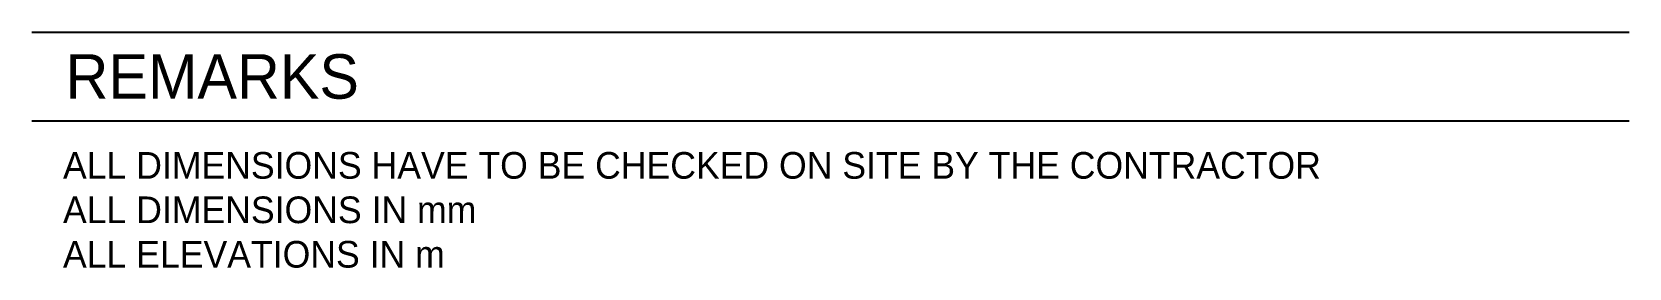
# Model space of a CAD drawing. Header units: millimetres. Extents: x 0 to 180, y -27 to 0.
import ezdxf

# ---------------------------------------------------------------- set-up
doc = ezdxf.new("R2010")
doc.units = ezdxf.units.MM
doc.layers.add('AC-0300-TEKST-35', color=2, linetype='Continuous')

# ---------------------------------------------------------------- blocks, each defined once
blk = doc.blocks.new('Titel-E')
at = {"transparency": 33554687}
for p, q in [((0, 0), (180, 0)), ((0, -10), (180, -10))]:
    blk.add_line(p, q, dxfattribs=at)
at = {"color": 6, "transparency": 33554687}
blk.add_attdef('HEADING', (3.79, -7.5), '', height=5, dxfattribs=at)

msp = doc.modelspace()

# ---------------------------------------------------------------- block references
at = {"transparency": 33554687}
ref = msp.add_blockref('Titel-E', (0, 0), dxfattribs=at)
ref.add_attrib('HEADING', 'REMARKS', (3.79, -7.5), dxfattribs={"color": 6, "height": 5})

# ---------------------------------------------------------------- texts
at = {"layer": 'AC-0300-TEKST-35', "transparency": 33554687, "insert": (3.5, -13.5), "char_height": 3, "attachment_point": 1}
msp.add_mtext('ALL DIMENSIONS HAVE TO BE CHECKED ON SITE BY THE CONTRACTOR\\PALL DIMENSIONS IN mm\\PALL ELEVATIONS IN m', dxfattribs=at)

doc.saveas('drawing.dxf')
